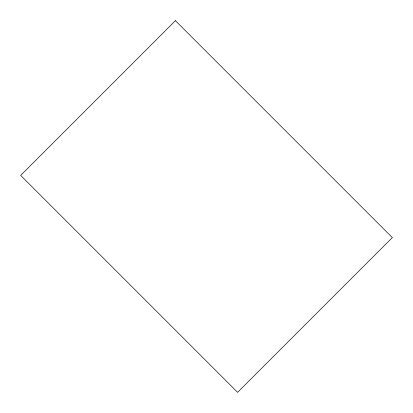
<?xml version="1.0" encoding="UTF-8"?>
<svg xmlns="http://www.w3.org/2000/svg" width="413" height="413" viewBox="0 0 413 413"><rect width="100%" height="100%" fill="white"/><g stroke="black" fill="none" stroke-linecap="round" stroke-linejoin="round"><path stroke-width="0.62" d="M175.401 20.65L20.65 175.401L237.599 392.35L392.35 237.599L175.401 20.65"/></g></svg>
